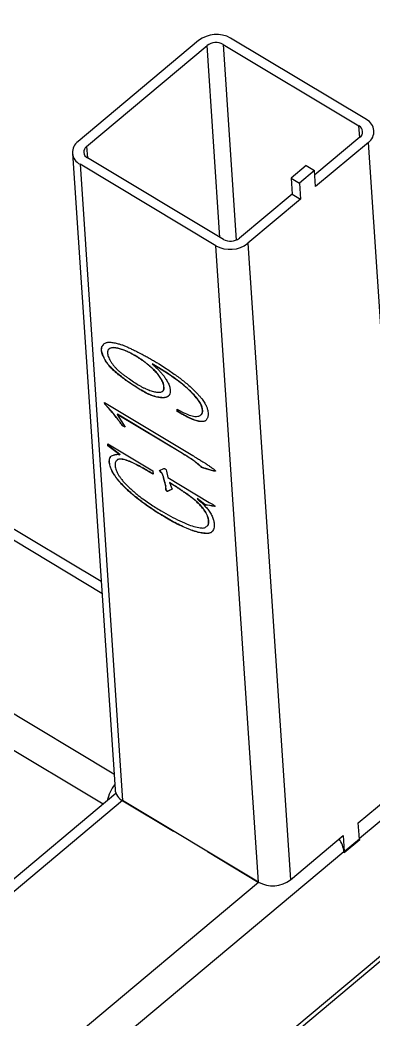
# Model space of a CAD drawing. Header units: millimetres. Extents: x -1590 to 1562, y -1082 to 1503.
# Drawn here: x 802.4 to 958.2, y -585.8 to -145.5 of the extents above; entities that cross this region are included whole.
import ezdxf

# ---------------------------------------------------------------- set-up
doc = ezdxf.new("R2010")
doc.units = ezdxf.units.MM

msp = doc.modelspace()

# ---------------------------------------------------------------- linework, layer by layer
at = {"color": 7, "linetype": 'Continuous', "lineweight": 25}
for p, q in [((1495.39, -50.85), (951.93, -505.95)), ((405.32, -1022.86), (1499.14, -106.89)), ((838.14, -392.81), (369.89, -111.74)), ((404.27, -1026.04), (1498.09, -110.07)), ((954.92, -189.4), (895.14, -153.52)), ((881.04, -154.59), (828.01, -199)), ((831.74, -201.24), (884.78, -156.83)), ((891.83, -156.3), (951.61, -192.18)), ((952.03, -197.2), (932.22, -213.78)), ((955.76, -199.44), (932.56, -218.87)), ((974.53, -479.62), (955.76, -199.44)), ((825.5, -204.15), (844.27, -484.34)), ((891.94, -242.14), (832.17, -206.26)), ((888.63, -244.92), (828.85, -209.03)), ((828.85, -209.03), (847.62, -489.22)), ((928.36, -209.62), (921.73, -215.17)), ((928.36, -209.62), (932.09, -211.86)), ((921.73, -215.17), (925.46, -217.42)), ((921.73, -215.17), (922.2, -222.18)), ((932.09, -211.86), (925.46, -217.42)), ((932.56, -218.87), (932.09, -211.86)), ((925.46, -217.42), (925.93, -224.42)), ((922.2, -222.18), (898.99, -241.61)), ((925.93, -224.42), (902.73, -243.85)), ((922.2, -222.18), (925.93, -224.42)), ((907.39, -525.1), (888.63, -244.92)), ((902.73, -243.85), (921.49, -524.03)), ((838.41, -291.36), (838.34, -291.41)), ((853.12, -293.3), (853.06, -293.35)), ((860.66, -296.89), (860.59, -296.95)), ((863.45, -298.73), (860.59, -296.95)), ((863.51, -298.67), (860.66, -296.89)), ((863.51, -298.67), (863.45, -298.73)), ((867.76, -301.45), (863.45, -298.73)), ((867.83, -301.39), (863.51, -298.67)), ((867.83, -301.39), (867.76, -301.45)), ((850.1, -304.83), (850.04, -304.88)), ((865.81, -306.76), (865.74, -306.81)), ((839.7, -313.95), (878.52, -337.32)), ((839.75, -314.71), (839.7, -313.95)), ((839.82, -314.65), (839.75, -314.71)), ((841.42, -316.5), (839.75, -314.71)), ((839.82, -314.65), (839.78, -314)), ((841.49, -316.44), (839.82, -314.65)), ((841.49, -316.44), (841.42, -316.5)), ((871.67, -317.87), (871.61, -316.9)), ((871.74, -317.81), (871.67, -316.85)), ((845.32, -319.14), (845.25, -319.19)), ((845.25, -319.19), (848.78, -324.73)), ((873.9, -336.45), (845.25, -319.19)), ((873.97, -336.4), (845.32, -319.14)), ((871.74, -317.81), (871.67, -317.87)), ((873.21, -318.79), (871.67, -317.87)), ((873.27, -318.74), (871.74, -317.81)), ((873.27, -318.74), (873.21, -318.79)), ((847.62, -324.2), (847.55, -324.26)), ((848.78, -324.73), (847.55, -324.26)), ((848.71, -324.62), (847.62, -324.2)), ((841.07, -332.15), (860.87, -344.04)), ((841.12, -332.97), (841.07, -332.15)), ((841.19, -332.92), (841.12, -332.97)), ((846.36, -336.91), (841.12, -332.97)), ((841.19, -332.92), (841.14, -332.2)), ((846.43, -336.85), (841.19, -332.92)), ((845.23, -336.76), (846.36, -336.91)), ((846.43, -336.85), (846.36, -336.91)), ((873.97, -336.4), (873.9, -336.45)), ((841.81, -340.2), (841.75, -340.26)), ((863.88, -343.93), (865.72, -343.07)), ((884.23, -343.02), (884.17, -343.08)), ((886.75, -343.9), (884.17, -343.08)), ((886.81, -343.84), (884.23, -343.02)), ((860.87, -344.04), (861.04, -345.53)), ((864.64, -344.79), (863.88, -343.93)), ((864.71, -344.74), (863.96, -343.9)), ((864.71, -344.74), (864.64, -344.79)), ((865.7, -347.04), (865.64, -347.1)), ((866.12, -349.1), (865.64, -347.1)), ((866.19, -349.05), (865.7, -347.04)), ((866.8, -343.59), (866.91, -344.11)), ((866.91, -344.11), (867.52, -346.98)), ((867.52, -346.98), (885.72, -357.9)), ((886.81, -343.84), (886.75, -343.9)), ((887.68, -344.13), (886.75, -343.9)), ((887.74, -344.08), (886.81, -343.84)), ((887.74, -344.08), (887.68, -344.13)), ((866.19, -349.05), (866.12, -349.1)), ((866.58, -350.75), (866.12, -349.1)), ((866.64, -350.69), (866.19, -349.05)), ((866.64, -350.69), (866.58, -350.75)), ((866.69, -352.39), (866.58, -350.75)), ((866.75, -352.34), (866.64, -350.69)), ((869.48, -352.17), (867.71, -352.95)), ((869.47, -352.15), (867.78, -352.89)), ((868.3, -349.19), (868.23, -349.25)), ((870.44, -350.64), (868.23, -349.25)), ((870.5, -350.58), (868.3, -349.19)), ((868.99, -351.09), (869.48, -352.17)), ((870.5, -350.58), (870.44, -350.64)), ((866.75, -352.34), (866.69, -352.39)), ((867.78, -352.89), (867.71, -352.95)), ((880.42, -356.2), (880.35, -356.26)), ((883.01, -358.24), (880.35, -356.26)), ((883.08, -358.19), (880.42, -356.2)), ((858.68, -359.53), (858.62, -359.59)), ((883.08, -358.19), (883.01, -358.24)), ((883.75, -358.89), (883.01, -358.24)), ((883.82, -358.84), (883.08, -358.19)), ((883.82, -358.84), (883.75, -358.89)), ((884.89, -359.15), (884.82, -359.2)), ((886.02, -359.33), (884.82, -359.2)), ((886.09, -359.28), (884.89, -359.15)), ((886.09, -359.28), (886.02, -359.33)), ((886.95, -359.56), (886.02, -359.33)), ((887.02, -359.5), (886.09, -359.28)), ((887.02, -359.5), (886.95, -359.56)), ((885.52, -366.44), (885.45, -366.49)), ((951.33, -499.05), (974.53, -479.62)), ((844.68, -486.03), (390.68, -866.21)), ((844.5, -486.18), (844.62, -485.9)), ((907.39, -525.1), (847.62, -489.22)), ((847.69, -489.26), (847.69, -489.27)), ((847.69, -489.27), (870.03, -502.68)), ((847.69, -489.27), (847.69, -489.27)), ((951.8, -506.06), (951.33, -499.05)), ((870.03, -502.68), (870.04, -502.68)), ((921.49, -524.03), (944.7, -504.61)), ((944.7, -504.61), (945.17, -511.61)), ((945.17, -511.61), (951.8, -506.06)), ((951.69, -506.14), (951.95, -506.3)), ((951.95, -506.3), (951.93, -505.95)), ((945.06, -512.07), (951.95, -506.3)), ((945.03, -511.72), (401.57, -966.82)), ((884.97, -511.64), (884.97, -511.65)), ((884.97, -511.65), (907.32, -525.06)), ((884.98, -511.65), (884.98, -511.65)), ((945.02, -511.52), (945.17, -511.61)), ((945.03, -511.72), (945.06, -512.07)), ((907.32, -525.06), (907.32, -525.06))]:
    msp.add_line(p, q, dxfattribs=at)
at = {"color": 8, "linetype": 'Continuous', "lineweight": 25}
for p, q in [((838.48, -397.96), (364.28, -113.31)), ((311.24, -157.72), (843.8, -477.4)), ((890.43, -241.23), (884.78, -156.83)), ((891.83, -156.3), (897.6, -242.44)), ((839.01, -490.78), (305.08, -170.28)), ((951.95, -197.26), (951.61, -192.18)), ((831.74, -201.24), (832.08, -206.2)), ((847.62, -489.22), (391.04, -871.56)), ((396.49, -952.93), (907.39, -525.1))]:
    msp.add_line(p, q, dxfattribs=at)
at = {"color": 7, "linetype": 'Continuous', "lineweight": 25, "flags": 128}
msp.add_lwpolyline([(951.93, -505.95), (951.76, -504.79), (951.69, -504.48)], dxfattribs=at)
at = {"color": 7, "linetype": 'Continuous', "lineweight": 25}
for centre, radius, start, end in [((888.9, -164.79), 12.88, 61.0269, 127.6194), ((888.71, -161.93), 6.44, 61.0269, 127.6194), ((950.33, -194.81), 2.93, 305.502, 64.0998), ((952.36, -194.67), 5.86, 305.502, 64.0998), ((831.41, -203.76), 5.86, 125.502, 244.0998), ((833.45, -203.62), 2.93, 125.502, 244.0998), ((895.06, -236.51), 6.44, 241.0269, 307.6194), ((894.87, -233.65), 12.88, 241.0269, 307.6194), ((858.56, -493.06), 18.16, 142.7028, 168.0151), ((850.42, -483.71), 6.19, 185.8481, 243.0302), ((932.4, -513.22), 12.72, 6.7809, 34.1401), ((913.63, -513.83), 12.88, 241.0269, 307.6194)]:
    msp.add_arc(centre, radius, start, end, dxfattribs=at)
for points, knots in [([(838.34, -291.41), (838.31, -291.08), (838.26, -290.41), (838.37, -289.67), (838.58, -289.11), (838.84, -288.72), (839.17, -288.31), (839.62, -287.95), (840.14, -287.64), (840.8, -287.45), (841.55, -287.37), (842.72, -287.46), (844.26, -287.73), (845.85, -288.08), (847.26, -288.51), (848.52, -289.02), (849.97, -289.64), (851.56, -290.42), (853.12, -291.17), (854.51, -291.87), (855.67, -292.44), (856.93, -293.09), (858.44, -293.9), (860.27, -294.95), (862.04, -295.98), (863.17, -296.66), (863.68, -296.96)], [0, 0, 0, 0, 0.033619, 0.06885, 0.088448, 0.110531, 0.135458, 0.163138, 0.192725, 0.222946, 0.254738, 0.288308, 0.356905, 0.424002, 0.460324, 0.502366, 0.55078, 0.605199, 0.658832, 0.70465, 0.742697, 0.772589, 0.828042, 0.89005, 0.950281, 1, 1, 1, 1]), ([(838.41, -291.36), (838.36, -290.54), (838.3, -289.33), (838.94, -288.75), (839.14, -288.56)], [0, 0, 0, 0, 0.677392, 1, 1, 1, 1]), ([(853.06, -293.35), (852.4, -292.97), (851.08, -292.2), (849.11, -291.29), (847.13, -290.52), (845.54, -290.11), (844.29, -289.87), (843.45, -289.85), (842.69, -289.91), (842.03, -290.08), (841.5, -290.41), (841.13, -290.9), (840.97, -291.59), (840.99, -292.14), (841, -292.43)], [0, 0, 0, 0, 0.125415, 0.252662, 0.382234, 0.517688, 0.585147, 0.649374, 0.711478, 0.772375, 0.83022, 0.885948, 0.941383, 1, 1, 1, 1]), ([(853.12, -293.3), (851.82, -292.57), (849.21, -291.13), (846.1, -290.11), (843.8, -289.75), (842.42, -289.83), (841.82, -290.24), (841.58, -290.4)], [0, 0, 0, 0, 0.301015, 0.601954, 0.752481, 0.902993, 1, 1, 1, 1]), ([(850.04, -304.88), (849.6, -304.58), (848.7, -303.96), (847.31, -302.88), (845.82, -301.67), (844.28, -300.37), (842.81, -299.02), (841.53, -297.65), (840.5, -296.33), (839.76, -295.07), (839.24, -293.94), (838.81, -292.95), (838.5, -292.12), (838.39, -291.63), (838.34, -291.41)], [0, 0, 0, 0, 0.089647, 0.186347, 0.290878, 0.402897, 0.511568, 0.607346, 0.692414, 0.769781, 0.841078, 0.902688, 0.955687, 1, 1, 1, 1]), ([(850.1, -304.83), (849.67, -304.53), (848.77, -303.91), (847.38, -302.82), (845.88, -301.61), (844.35, -300.31), (842.87, -298.96), (841.6, -297.59), (840.56, -296.27), (839.82, -295.01), (839.31, -293.89), (838.88, -292.9), (838.57, -292.06), (838.46, -291.58), (838.41, -291.36)], [0, 0, 0, 0, 0.089647, 0.186347, 0.290878, 0.402897, 0.511568, 0.607346, 0.692414, 0.769781, 0.841078, 0.902688, 0.955687, 1, 1, 1, 1]), ([(841, -292.43), (841.05, -292.7), (841.13, -293.26), (841.47, -294.19), (841.95, -295.18), (842.57, -296.21), (843.29, -297.23), (844.07, -298.22), (844.9, -299.12), (845.79, -299.96), (846.74, -300.74), (847.75, -301.54), (848.84, -302.37), (850.38, -303.47), (852.28, -304.74), (854.14, -305.98), (855.61, -306.85), (856.74, -307.44), (857.92, -307.97), (858.71, -308.27), (859.12, -308.43)], [0, 0, 0, 0, 0.040166, 0.081094, 0.12354, 0.169129, 0.215819, 0.260674, 0.305003, 0.348983, 0.395123, 0.444456, 0.497606, 0.554669, 0.667765, 0.77272, 0.824596, 0.879816, 0.938221, 1, 1, 1, 1]), ([(865.74, -306.81), (865.7, -306.54), (865.63, -306.01), (865.34, -305.15), (864.94, -304.28), (864.44, -303.39), (863.85, -302.52), (863.24, -301.68), (862.58, -300.9), (861.89, -300.15), (861.13, -299.39), (860.29, -298.62), (859.36, -297.81), (858.32, -296.96), (857.18, -296.06), (855.91, -295.17), (854.53, -294.25), (853.56, -293.66), (853.06, -293.35)], [0, 0, 0, 0, 0.05366, 0.105575, 0.156405, 0.208842, 0.261605, 0.312929, 0.362395, 0.412004, 0.463505, 0.52104, 0.583504, 0.65242, 0.727789, 0.810085, 0.901236, 1, 1, 1, 1]), ([(865.81, -306.76), (865.77, -306.49), (865.69, -305.96), (865.41, -305.1), (865.01, -304.22), (864.5, -303.34), (863.91, -302.47), (863.3, -301.63), (862.65, -300.84), (861.95, -300.09), (861.2, -299.34), (860.36, -298.57), (859.42, -297.75), (858.39, -296.9), (857.25, -296), (855.98, -295.12), (854.59, -294.19), (853.63, -293.6), (853.12, -293.3)], [0, 0, 0, 0, 0.05366, 0.105575, 0.156405, 0.208842, 0.261605, 0.312929, 0.362395, 0.412004, 0.463505, 0.52104, 0.583504, 0.65242, 0.727789, 0.810085, 0.901236, 1, 1, 1, 1]), ([(860.59, -296.95), (860.89, -297.22), (861.45, -297.73), (862.22, -298.47), (862.9, -299.12), (863.68, -299.88), (864.58, -300.85), (865.6, -302.09), (866.6, -303.5), (867.36, -304.78), (867.9, -305.87), (868.23, -306.73), (868.42, -307.59), (868.48, -308.13), (868.51, -308.41)], [0, 0, 0, 0, 0.081322, 0.153373, 0.216375, 0.270715, 0.372079, 0.476843, 0.589052, 0.714446, 0.781186, 0.849529, 0.922443, 1, 1, 1, 1]), ([(863.68, -296.96), (864.55, -297.53), (866.2, -298.6), (868.58, -300.22), (870.77, -301.76), (872.85, -303.27), (874.85, -304.82), (876.83, -306.48), (878.83, -308.33), (880.48, -310.03), (881.76, -311.43), (882.57, -312.44), (883.25, -313.37), (883.91, -314.46), (884.51, -315.67), (884.96, -316.93), (885.17, -317.98), (885.19, -318.59), (885.21, -318.89)], [0, 0, 0, 0, 0.101522, 0.193448, 0.278796, 0.359377, 0.437614, 0.515362, 0.595845, 0.682115, 0.724503, 0.762406, 0.796002, 0.825862, 0.878078, 0.922455, 0.961845, 1, 1, 1, 1]), ([(882.12, -319.32), (882.25, -319.22), (882.65, -318.93), (882.87, -317.92), (882.66, -316.42), (882.12, -314.75), (880.83, -312.74), (879.05, -310.65), (876.67, -308.23), (873.89, -305.91), (870.84, -303.56), (868.79, -302.15), (867.76, -301.45)], [0, 0, 0, 0, 0.03311, 0.107312, 0.181645, 0.255913, 0.33004, 0.441616, 0.55323, 0.702115, 0.85105, 1, 1, 1, 1]), ([(882.19, -319.26), (882.31, -319.17), (882.71, -318.87), (882.93, -317.87), (882.73, -316.37), (882.19, -314.69), (880.9, -312.69), (879.11, -310.6), (876.73, -308.17), (873.96, -305.86), (870.91, -303.5), (868.86, -302.1), (867.83, -301.39)], [0, 0, 0, 0, 0.03311, 0.107312, 0.181645, 0.255913, 0.33004, 0.441616, 0.55323, 0.702115, 0.85105, 1, 1, 1, 1]), ([(868.51, -308.41), (868.54, -308.81), (868.59, -309.6), (868.31, -310.55), (867.73, -311.26), (867, -311.62), (866.27, -311.81), (865.6, -311.85), (864.85, -311.87), (863.71, -311.78), (862.18, -311.5), (860.52, -310.97), (859.11, -310.36), (857.96, -309.81), (856.71, -309.13), (854.94, -308.1), (852.7, -306.71), (850.92, -305.48), (850.04, -304.88)], [0, 0, 0, 0, 0.0549831, 0.1086143, 0.1644358, 0.2264699, 0.2607487, 0.2976999, 0.3377125, 0.381466, 0.4712413, 0.5611901, 0.6081012, 0.6583189, 0.7124285, 0.7701496, 0.8869997, 1, 1, 1, 1]), ([(867.73, -311.16), (867.35, -311.37), (866.38, -311.89), (864.23, -311.81), (861.65, -311.33), (858.83, -310.21), (855.93, -308.62), (853.02, -306.82), (851.08, -305.49), (850.1, -304.83)], [0, 0, 0, 0, 0.098744, 0.248805, 0.39903, 0.549185, 0.699405, 0.849701, 1, 1, 1, 1]), ([(859.12, -308.43), (859.46, -308.56), (860.15, -308.84), (861.12, -309.11), (862.08, -309.34), (862.96, -309.44), (863.76, -309.47), (864.44, -309.39), (864.96, -309.19), (865.37, -308.92), (865.62, -308.52), (865.78, -308.04), (865.83, -307.47), (865.77, -307.03), (865.74, -306.81)], [0, 0, 0, 0, 0.104116, 0.207509, 0.308766, 0.410652, 0.507248, 0.593739, 0.670559, 0.739961, 0.804582, 0.868633, 0.933521, 1, 1, 1, 1]), ([(865.36, -308.84), (865.4, -308.82), (865.68, -308.65), (865.91, -307.96), (865.84, -307.16), (865.81, -306.76)], [0, 0, 0, 0, 0.0662196, 0.533157, 1, 1, 1, 1]), ([(847.55, -324.26), (847.21, -323.78), (846.58, -322.88), (845.67, -321.63), (844.88, -320.59), (843.97, -319.44), (842.83, -318.09), (841.9, -317.04), (841.42, -316.5)], [0, 0, 0, 0, 0.179531, 0.336538, 0.468031, 0.576276, 0.779806, 1, 1, 1, 1]), ([(847.62, -324.2), (847.28, -323.72), (846.65, -322.82), (845.74, -321.58), (844.95, -320.53), (844.03, -319.39), (842.9, -318.04), (841.97, -316.99), (841.49, -316.44)], [0, 0, 0, 0, 0.179531, 0.336538, 0.468031, 0.576276, 0.779806, 1, 1, 1, 1]), ([(871.61, -316.9), (872.51, -317.4), (874.32, -318.39), (876.98, -319.55), (879.14, -320.1), (880.67, -320.05), (881.56, -319.86), (881.9, -319.52), (881.99, -319.43)], [0, 0, 0, 0, 0.230525, 0.460989, 0.691097, 0.820766, 0.9503, 1, 1, 1, 1]), ([(885.21, -318.89), (885.21, -319.15), (885.2, -319.66), (885.09, -320.35), (884.88, -320.94), (884.6, -321.47), (884.21, -321.88), (883.71, -322.17), (883.11, -322.35), (882.39, -322.38), (881.58, -322.32), (880.68, -322.15), (879.68, -321.87), (878.59, -321.49), (877.4, -320.98), (876.1, -320.36), (874.69, -319.64), (873.71, -319.08), (873.21, -318.79)], [0, 0, 0, 0, 0.0526492, 0.1034368, 0.1544397, 0.2052315, 0.2558282, 0.3066158, 0.3594971, 0.4140666, 0.4718868, 0.5329289, 0.5982436, 0.6675897, 0.741778, 0.8218859, 0.9081304, 1, 1, 1, 1]), ([(884.35, -321.69), (884.33, -321.72), (884.07, -322.15), (882.99, -322.36), (881.09, -322.24), (878.71, -321.5), (876.02, -320.27), (874.19, -319.25), (873.27, -318.74)], [0, 0, 0, 0, 0.008888, 0.173663, 0.338828, 0.559093, 0.779524, 1, 1, 1, 1]), ([(841.75, -340.26), (841.73, -340.03), (841.72, -339.6), (841.79, -339.04), (841.92, -338.54), (842.19, -337.96), (842.73, -337.41), (843.47, -337.09), (844.1, -336.93), (844.52, -336.82), (844.89, -336.77), (845.13, -336.76), (845.23, -336.76)], [0, 0, 0, 0, 0.09358, 0.182533, 0.269119, 0.35434, 0.528513, 0.71402, 0.806251, 0.883533, 0.948131, 1, 1, 1, 1]), ([(841.81, -340.2), (841.79, -339.53), (841.77, -338.61), (842.24, -338.15), (842.37, -338.02)], [0, 0, 0, 0, 0.727789, 1, 1, 1, 1]), ([(861.04, -345.53), (859.37, -344.53), (856.04, -342.53), (851.91, -340.43), (848.67, -339.12), (846.75, -338.85), (845.45, -338.94), (845.11, -339.35), (845.02, -339.47)], [0, 0, 0, 0, 0.288608, 0.577185, 0.721473, 0.865592, 0.961554, 1, 1, 1, 1]), ([(861.11, -345.47), (859.44, -344.47), (856.1, -342.47), (851.98, -340.38), (848.74, -339.06), (846.81, -338.8), (845.51, -338.88), (845.18, -339.29), (845.08, -339.41)], [0, 0, 0, 0, 0.288608, 0.577185, 0.721473, 0.865592, 0.961554, 1, 1, 1, 1]), ([(884.17, -343.08), (883.92, -343.02), (883.51, -342.92), (882.95, -342.75), (882.6, -342.65), (882.3, -342.51), (882.01, -342.18), (881.58, -341.81), (881.03, -341.31), (880.38, -340.76), (879.68, -340.19), (878.92, -339.62), (878.08, -339.03), (877.28, -338.52), (876.51, -338.03), (875.76, -337.58), (874.88, -337.03), (874.24, -336.66), (873.9, -336.45)], [0, 0, 0, 0, 0.0762729, 0.1318813, 0.1695342, 0.1871495, 0.2150017, 0.258839, 0.3144474, 0.3789548, 0.4479583, 0.5183663, 0.5963868, 0.6896268, 0.7465567, 0.8179382, 0.9017315, 1, 1, 1, 1]), ([(884.23, -343.02), (883.99, -342.97), (883.57, -342.87), (883.02, -342.7), (882.66, -342.59), (882.37, -342.45), (882.08, -342.12), (881.65, -341.76), (881.09, -341.25), (880.45, -340.71), (879.74, -340.14), (878.99, -339.56), (878.14, -338.98), (877.35, -338.47), (876.57, -337.97), (875.83, -337.52), (874.95, -336.98), (874.31, -336.6), (873.97, -336.4)], [0, 0, 0, 0, 0.0762729, 0.1318813, 0.1695342, 0.1871495, 0.2150017, 0.258839, 0.3144474, 0.3789548, 0.4479583, 0.5183663, 0.5963868, 0.6896268, 0.7465567, 0.8179382, 0.9017315, 1, 1, 1, 1]), ([(878.52, -337.32), (878.87, -337.54), (879.55, -337.96), (880.51, -338.54), (881.38, -339.09), (882.16, -339.56), (882.85, -340), (883.45, -340.38), (883.96, -340.69), (884.76, -341.21), (885.86, -341.93), (887, -342.74), (887.81, -343.33), (888.18, -343.65), (888.48, -343.96), (888.46, -344.08), (888.44, -344.13)], [0, 0, 0, 0, 0.103599, 0.19864, 0.284091, 0.36098, 0.429353, 0.488121, 0.538319, 0.580018, 0.724491, 0.862106, 0.919509, 0.96003, 0.982882, 1, 1, 1, 1]), ([(858.62, -359.59), (857.73, -358.95), (855.92, -357.63), (853.64, -355.85), (851.78, -354.31), (850.4, -353.09), (849.04, -351.82), (847.74, -350.52), (846.54, -349.24), (845.48, -348.01), (844.6, -346.85), (843.88, -345.78), (843.31, -344.8), (842.84, -343.94), (842.49, -343.19), (842.17, -342.35), (841.92, -341.37), (841.81, -340.63), (841.75, -340.26)], [0, 0, 0, 0, 0.126942, 0.261461, 0.330176, 0.398271, 0.466105, 0.533434, 0.597742, 0.655448, 0.707397, 0.75438, 0.796614, 0.833743, 0.865303, 0.893055, 0.945167, 1, 1, 1, 1]), ([(858.68, -359.53), (857.8, -358.89), (855.98, -357.58), (853.7, -355.8), (851.85, -354.25), (850.46, -353.03), (849.11, -351.76), (847.81, -350.46), (846.61, -349.18), (845.55, -347.96), (844.66, -346.8), (843.94, -345.72), (843.38, -344.74), (842.91, -343.88), (842.56, -343.14), (842.24, -342.29), (841.99, -341.31), (841.87, -340.58), (841.81, -340.2)], [0, 0, 0, 0, 0.126942, 0.261461, 0.330176, 0.398271, 0.466105, 0.533434, 0.597742, 0.655448, 0.707397, 0.75438, 0.796614, 0.833743, 0.865303, 0.893055, 0.945167, 1, 1, 1, 1]), ([(844.84, -339.66), (844.73, -339.75), (844.35, -340.09), (844.31, -340.76), (844.27, -341.25)], [0, 0, 0, 0, 0.266875, 1, 1, 1, 1]), ([(844.27, -341.25), (844.3, -341.57), (844.34, -342.19), (844.58, -343.22), (844.96, -344.27), (845.48, -345.35), (846.16, -346.47), (847.02, -347.64), (848.05, -348.87), (849.23, -350.13), (850.5, -351.39), (851.82, -352.6), (853.15, -353.77), (854.93, -355.2), (857.11, -356.83), (859.64, -358.58), (862.09, -360.14), (863.7, -361.11), (864.5, -361.6)], [0, 0, 0, 0, 0.04294, 0.083349, 0.123646, 0.163272, 0.204759, 0.249858, 0.29949, 0.354079, 0.41151, 0.468829, 0.525993, 0.583086, 0.69442, 0.798848, 0.899696, 1, 1, 1, 1]), ([(865.72, -343.07), (865.82, -343.06), (866, -343.02), (866.33, -343.17), (866.62, -343.35), (866.75, -343.52), (866.8, -343.59)], [0, 0, 0, 0, 0.316288, 0.601624, 0.845531, 1, 1, 1, 1]), ([(865.64, -347.1), (865.61, -346.96), (865.53, -346.59), (865.28, -345.97), (865.04, -345.33), (864.75, -344.94), (864.64, -344.79)], [0, 0, 0, 0, 0.191517, 0.498743, 0.8058, 1, 1, 1, 1]), ([(865.7, -347.04), (865.67, -346.9), (865.6, -346.54), (865.35, -345.91), (865.1, -345.27), (864.82, -344.89), (864.71, -344.74)], [0, 0, 0, 0, 0.191517, 0.498743, 0.8058, 1, 1, 1, 1]), ([(888.44, -344.13), (888.44, -344.14), (888.39, -344.17), (888.29, -344.23), (888.05, -344.26), (887.82, -344.18), (887.68, -344.13)], [0, 0, 0, 0, 0.055423, 0.244187, 0.536828, 1, 1, 1, 1]), ([(888.51, -344.07), (888.5, -344.08), (888.46, -344.11), (888.36, -344.17), (888.12, -344.2), (887.89, -344.13), (887.74, -344.08)], [0, 0, 0, 0, 0.055423, 0.244187, 0.536828, 1, 1, 1, 1]), ([(868.23, -349.25), (868.32, -349.47), (868.47, -349.87), (868.7, -350.4), (868.86, -350.79), (868.95, -351), (868.99, -351.09)], [0, 0, 0, 0, 0.362799, 0.652475, 0.863991, 1, 1, 1, 1]), ([(885.45, -366.49), (885.44, -366.18), (885.42, -365.54), (885.13, -364.44), (884.68, -363.26), (883.96, -362), (883.05, -360.69), (881.91, -359.36), (880.61, -358.02), (879.18, -356.79), (877.7, -355.6), (876.21, -354.53), (874.76, -353.52), (873.35, -352.55), (871.92, -351.59), (870.95, -350.96), (870.44, -350.64)], [0, 0, 0, 0, 0.055928, 0.112384, 0.170759, 0.230851, 0.295374, 0.367051, 0.443667, 0.523351, 0.605337, 0.687424, 0.766801, 0.841311, 0.916893, 1, 1, 1, 1]), ([(885.52, -366.44), (885.51, -366.12), (885.49, -365.48), (885.2, -364.38), (884.75, -363.21), (884.03, -361.95), (883.12, -360.63), (881.97, -359.31), (880.68, -357.97), (879.25, -356.73), (877.77, -355.55), (876.28, -354.47), (874.83, -353.46), (873.42, -352.5), (871.99, -351.53), (871.01, -350.91), (870.5, -350.58)], [0, 0, 0, 0, 0.055928, 0.112384, 0.170759, 0.230851, 0.295374, 0.367051, 0.443667, 0.523351, 0.605337, 0.687424, 0.766801, 0.841311, 0.916893, 1, 1, 1, 1]), ([(867.71, -352.95), (867.62, -353.01), (867.49, -353.11), (867.22, -353.12), (867.03, -352.92), (866.88, -352.79), (866.77, -352.6), (866.72, -352.47), (866.69, -352.39)], [0, 0, 0, 0, 0.3476837, 0.526033, 0.6472722, 0.746954, 0.8559344, 1, 1, 1, 1]), ([(867.78, -352.89), (867.69, -352.96), (867.56, -353.05), (867.28, -353.06), (867.1, -352.86), (866.94, -352.74), (866.84, -352.54), (866.78, -352.41), (866.75, -352.34)], [0, 0, 0, 0, 0.3476837, 0.526033, 0.6472722, 0.746954, 0.8559344, 1, 1, 1, 1]), ([(880.35, -356.26), (880.58, -356.47), (881.12, -356.98), (882.07, -357.83), (883.23, -358.91), (884.27, -359.98), (885.13, -360.94), (885.73, -361.75), (886.29, -362.61), (886.77, -363.5), (887.2, -364.39), (887.52, -365.27), (887.76, -366.11), (887.83, -366.63), (887.86, -366.88)], [0, 0, 0, 0, 0.066569, 0.160877, 0.276929, 0.408906, 0.478612, 0.549607, 0.62194, 0.698408, 0.775595, 0.849575, 0.925117, 1, 1, 1, 1]), ([(887.86, -366.88), (887.91, -367.35), (888.02, -368.28), (887.83, -369.43), (887.42, -370.37), (886.91, -370.97), (886.38, -371.3), (885.88, -371.47), (885.3, -371.59), (884.62, -371.63), (883.85, -371.61), (882.97, -371.51), (881.98, -371.34), (880.9, -371.11), (879.72, -370.79), (878.46, -370.38), (877.11, -369.9), (875.26, -369.15), (872.98, -368.14), (870.29, -366.79), (867.59, -365.27), (864.76, -363.61), (861.74, -361.74), (859.67, -360.32), (858.62, -359.59)], [0, 0, 0, 0, 0.040297, 0.08035, 0.119463, 0.157607, 0.177007, 0.197574, 0.220151, 0.244278, 0.270518, 0.29898, 0.330426, 0.364243, 0.400275, 0.437654, 0.47741, 0.518652, 0.599493, 0.673537, 0.746948, 0.826943, 0.911509, 1, 1, 1, 1]), ([(886.41, -371.16), (886.34, -371.22), (885.9, -371.61), (884.33, -371.59), (882.02, -371.34), (879.27, -370.61), (875.48, -369.22), (870.6, -366.94), (864.65, -363.53), (860.67, -360.87), (858.68, -359.53)], [0, 0, 0, 0, 0.013396, 0.089199, 0.190358, 0.291551, 0.392768, 0.59514, 0.797588, 1, 1, 1, 1]), ([(884.82, -359.2), (884.63, -359.19), (884.3, -359.15), (883.92, -358.97), (883.75, -358.89)], [0, 0, 0, 0, 0.5631158, 1, 1, 1, 1]), ([(884.89, -359.15), (884.7, -359.13), (884.37, -359.1), (883.98, -358.92), (883.82, -358.84)], [0, 0, 0, 0, 0.5631158, 1, 1, 1, 1]), ([(885.72, -357.9), (885.93, -358.03), (886.32, -358.26), (886.87, -358.6), (887.33, -358.89), (887.69, -359.12), (887.98, -359.3), (888.16, -359.45), (888.3, -359.53), (888.35, -359.7), (887.98, -359.59), (887.71, -359.67), (887.31, -359.64), (887.05, -359.58), (886.95, -359.56)], [0, 0, 0, 0, 0.146407, 0.275169, 0.381218, 0.46708, 0.532905, 0.57648, 0.602834, 0.610817, 0.677075, 0.800996, 0.923103, 1, 1, 1, 1]), ([(888.27, -359.6), (888.23, -359.59), (888.11, -359.57), (887.72, -359.59), (887.32, -359.54), (887.02, -359.5)], [0, 0, 0, 0, 0.077906, 0.288823, 1, 1, 1, 1]), ([(864.5, -361.6), (865.88, -362.4), (868.65, -364.01), (872.76, -366.1), (876.47, -367.7), (879.73, -368.76), (882.21, -369.29), (883.86, -369.14), (884.38, -368.66), (884.55, -368.49)], [0, 0, 0, 0, 0.190318, 0.380642, 0.570887, 0.713603, 0.856098, 0.951015, 1, 1, 1, 1]), ([(884.69, -368.39), (884.83, -368.29), (885.37, -367.95), (885.42, -367.11), (885.45, -366.49)], [0, 0, 0, 0, 0.263905, 1, 1, 1, 1]), ([(884.76, -368.33), (884.9, -368.24), (885.44, -367.89), (885.48, -367.05), (885.52, -366.44)], [0, 0, 0, 0, 0.263905, 1, 1, 1, 1])]:
    msp.add_open_spline(points, degree=3, knots=knots, dxfattribs=at)

doc.saveas('drawing.dxf')
